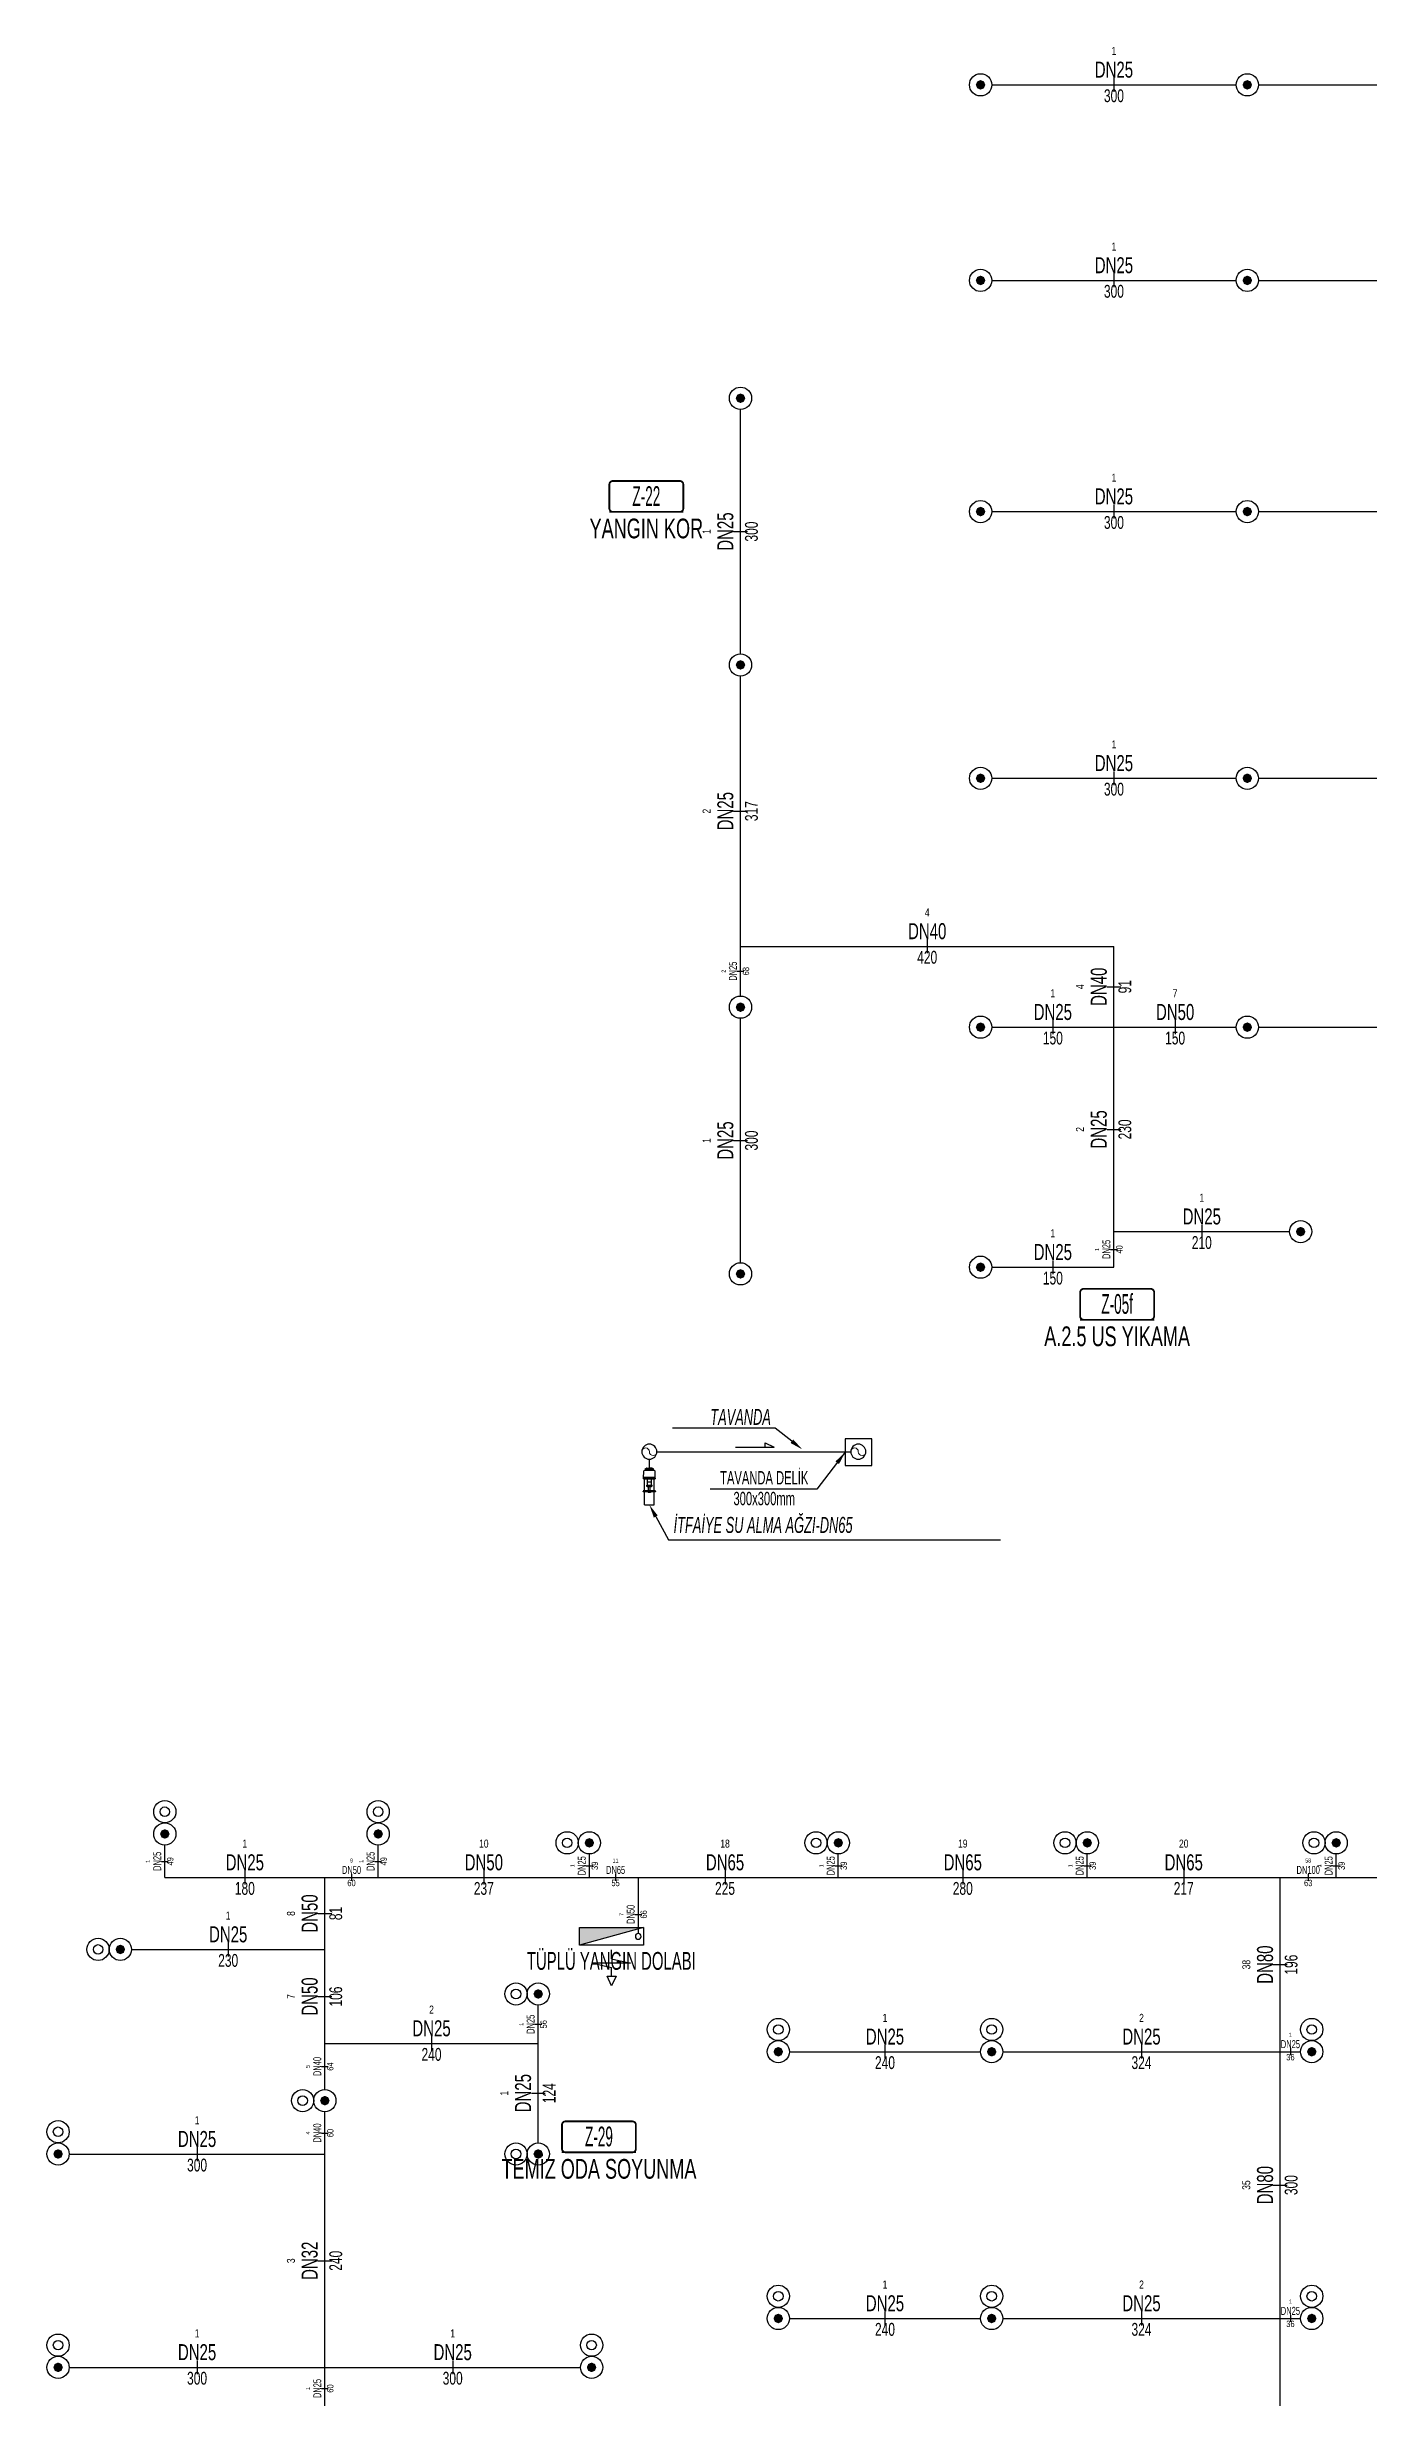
# Model space of a CAD drawing. Header units: centimetres. Extents: x 394264 to 551709, y 50011 to 59011.
# Drawn here: x 483137 to 484624, y 54333 to 56978 of the extents above; entities that cross this region are included whole.
import ezdxf
from ezdxf import colors
from ezdxf.entities.mleader import LeaderData, LeaderLine
from ezdxf.enums import TextEntityAlignment as Align
from ezdxf.math import Vec2, Vec3

# ---------------------------------------------------------------- set-up
doc = ezdxf.new("R2010")
doc.units = ezdxf.units.CM
doc.layers.get('0').update_dxf_attribs({"lineweight": 9})
for name, color, linetype, lineweight in [('-M-FIRE REZERVASYON', 2, 'Continuous', 30), ('-M-FIRE RISER', 7, 'Continuous', 30), ('-M-FIRE VALVE', 7, 'Continuous', 30), ('-M-YNGN-ZON4', 3, 'SP', 30), ('-M-YNGN-ZON7', 60, 'SP', 30), ('0-MEK-YNG-YAZI', 71, 'Continuous', 35)]:
    doc.layers.add(name, color=color, linetype=linetype, lineweight=lineweight)
for name, color, linetype in [('-M-MAHAL-DEBILER', 7, 'Continuous'), ('-M-MAHAL-ETIKET-NOT', 7, 'Continuous'), ('-M-MAHAL-ETIKET-NOTM', 7, 'Continuous'), ('-M-MAHAL-ETK-', 7, 'Continuous'), ('-M-MAHAL-HAVA-DEGISIM', 7, 'Continuous'), ('-M-MAHAL-NO', 7, 'Continuous'), ('-M-MAHAL-NOM', 7, 'Continuous'), ('-M-YNGN-BORUID', 7, 'Continuous'), ('-M-YNGN-BORUUZUN', 7, 'Continuous'), ('-M-YNGN-BORUYUK', 7, 'Continuous'), ('-M-YNGN-FHC', 1, 'Continuous'), ('-M-YNGN-SPR-YUK', 7, 'Continuous'), ('-M-YNGN-ZON4-CAP-', 7, 'Continuous'), ('-M-YNGN-ZON4-SPR-', 7, 'Continuous')]:
    doc.layers.add(name, color=color, linetype=linetype)
doc.layers.add('-M-YNGN-SPR-CAPCIZGI', color=188, linetype='Continuous', plot=False)
doc.styles.add('-M-ISSO-TEXT-TTF', font='ARIALN.TTF')
doc.styles.add('-M-MHLETK-NOT', font='romans.shx', dxfattribs={"width": 0.7})
doc.styles.add('-M-MHLETK-TEXT', font='ARIALN.TTF', dxfattribs={"width": 0.7})
doc.styles.add('CIZGI', font='tahoma.ttf', dxfattribs={"width": 0.8, "oblique": 20})
doc.styles.add('GMD_', font='ARIALNI.TTF', dxfattribs={"height": 18})
doc.styles.add('HCAD', font='HCAD.SHX', dxfattribs={"width": 0.8, "height": 0.2})
doc.styles.add('PIPESIZE', font='hcad.shx', dxfattribs={"width": 0.8})
doc.styles.add('SPR-NOT', font='romans.shx')
doc.styles.get("Standard").update_dxf_attribs({"font": 'arial.ttf'})
doc.styles.add('YAZI', font='arial.ttf', dxfattribs={"width": 0.6, "height": 40})
doc.linetypes.add('SP', pattern='A,2,-0.1,["SP",CIZGI,S=0.14,R=0.2,X=0,Y=-0.07],-0.255', length=2.355)
doc.dimstyles.get("Standard").update_dxf_attribs({"dimtxt": 0.18, "dimasz": 0.18, "dimexe": 0.18, "dimexo": 0.0625, "dimgap": 0.09, "dimtad": 0, "dimtih": 1, "dimtoh": 1, "dimdec": 4, "dimzin": 0, "dimdsep": 46, "dimtxsty": 'Standard', "dimcen": 0.09, "dimadec": 0, "dimazin": 0, "dimtfac": 1, "dimtdec": 4, "dimtofl": 0, "dimtmove": 0, "dimatfit": 3, "dimfxl": 1, "dimtolj": 1, "dimtzin": 0, "dimarcsym": 0})

# ---------------------------------------------------------------- blocks, each defined once
blk = doc.blocks.new('M-MHLETK-YNG')
at = {"layer": '-M-MAHAL-ETIKET-NOTM', "color": 3, "style": '-M-ISSO-TEXT-TTF', "width": 0.8, "flags": 8}
blk.add_attdef('MAH-ADI2', text='', height=1.11, dxfattribs=at).set_placement((0, -2.55), align=Align.MIDDLE_CENTER)
at = {"layer": '-M-MAHAL-HAVA-DEGISIM', "style": '-M-MHLETK-NOT', "width": 0.5, "flags": 8}
blk.add_attdef('HAVADEG', text='', height=0.6, dxfattribs=at).set_placement((0, 3.61), align=Align.MIDDLE_CENTER)
blk.add_wipeout([(-2.08, 1.74), (2.08, 1.74), (2.08, 0), (-2.08, 0)]).dxf.layer = '-M-MAHAL-ETK-'
at = {"layer": '-M-MAHAL-ETK-', "color": 0}
for p, q in [((-2.08, 0), (2.08, 0)), ((-1.16, 0), (-1.16, 0))]:
    blk.add_line(p, q, dxfattribs=at)
blk.add_lwpolyline([(-1.88, 1.74, 0.1, 0.1, 0), (1.88, 1.74, 0.1, 0.1, -0.414214), (2.08, 1.54, 0.1, 0.1, 0), (2.08, 0.2, 0.1, 0.1, -0.414214), (1.88, 0, 0.1, 0.1, 0), (-1.88, 0, 0.1, 0.1, -0.414214), (-2.08, 0.2, 0.1, 0.1, 0), (-2.08, 1.54, 0.1, 0.1, -0.414214)], format="xyseb", close=True, dxfattribs=at)
at = {"layer": '-M-MAHAL-DEBILER', "color": 4, "style": '-M-MHLETK-NOT', "width": 0.5, "flags": 8}
blk.add_attdef('DEBIS', text='', height=0.4, dxfattribs=at).set_placement((-2.17, 2.15), align=Align.MIDDLE_CENTER)
at = {"layer": '-M-MAHAL-DEBILER', "color": 191, "style": '-M-MHLETK-NOT', "width": 0.5, "flags": 8}
blk.add_attdef('DEBIR', text='', height=0.4, dxfattribs=at).set_placement((-1.61, 2.15), align=Align.MIDDLE_CENTER)
at = {"layer": '-M-MAHAL-DEBILER', "color": 31, "style": '-M-MHLETK-NOT', "width": 0.5, "flags": 8}
blk.add_attdef('DEBIF', text='', height=0.4, dxfattribs=at).set_placement((1.59, 2.15), align=Align.MIDDLE_CENTER)
at = {"layer": '-M-MAHAL-DEBILER', "color": 1, "style": '-M-MHLETK-NOT', "width": 0.5, "flags": 8}
blk.add_attdef('DEBIE', text='', height=0.4, dxfattribs=at).set_placement((2.32, 2.15), align=Align.MIDDLE_CENTER)
at = {"layer": '-M-MAHAL-ETIKET-NOT', "color": 3}
for tag, height, style, width, flags, p in [('KIS', 0.04, '-M-MHLETK-NOT', 0.5, 9, (-2.59, 1.62)), ('ALAN', 0.04, '-M-MHLETK-NOT', 0.5, 9, (-2.58, 1.56)), ('RH', 0.04, '-M-MHLETK-NOT', 0.5, 9, (-2.39, 1.62)), ('YUKSEKLIK', 0.04, '-M-MHLETK-NOT', 0.5, 9, (-2.32, 1.56)), ('YAZ', 0.04, '-M-MHLETK-NOT', 0.5, 9, (-2.18, 1.62)), ('MAH-ADI', 1.11, '-M-ISSO-TEXT-TTF', 0.8, 8, (0, -0.93))]:
    blk.add_attdef(tag, text='', height=height, dxfattribs=dict(at, style=style, width=width, flags=flags)).set_placement(p, align=Align.MIDDLE_CENTER)
at = {"layer": '-M-MAHAL-ETIKET-NOT', "color": 3, "style": '-M-MHLETK-NOT', "width": 0.5, "flags": 9}
for tag, p, height in [('HL', (-2.62, 1.49), 0.0286), ('KLKTR', (-2.62, 1.42), 0.04), ('RDY-BOY1', (-2.61, 1.37), 0.0286), ('RDY-BOY2', (-2.61, 1.32), 0.0286), ('HLA', (-2.52, 1.49), 0.0286), ('RDY-TIP1', (-2.5, 1.37), 0.0286), ('RDY-TIP2', (-2.5, 1.32), 0.0286), ('RDY-ADET1', (-2.39, 1.37), 0.0286), ('RDY-ADET2', (-2.39, 1.32), 0.0286), ('RDY-ISI1', (-2.27, 1.37), 0.0286), ('RDY-ISI2', (-2.27, 1.32), 0.0286), ('SHG', (-2.23, 1.49), 0.0286), ('AHU', (-2.23, 1.44), 0.0286), ('LHG', (-2.13, 1.49), 0.0286), ('RDY-BNP1', (-2.1, 1.37), 0.0286), ('RDY-BNP2', (-2.1, 1.32), 0.0286), ('HG', (-2.04, 1.49), 0.0286), ('HGA', (-1.96, 1.49), 0.0286), ('EF', (-1.96, 1.44), 0.0286), ('RDY-BNK1', (-1.96, 1.37), 0.0286), ('RDY-BNK2', (-1.96, 1.32), 0.0286), ('RDY-BOY3', (-2.61, 1.27), 0.0286), ('RDY-BOY4', (-2.61, 1.22), 0.0286), ('KON-BOY1', (-2.61, 1.14), 0.0286), ('KON-BOY2', (-2.61, 1.09), 0.0286), ('KON-BOY3', (-2.61, 1.04), 0.0286), ('FCU-TIP1', (-2.61, 0.96), 0.0286), ('FCU-TIP2', (-2.61, 0.91), 0.0286), ('FCU-TIP3', (-2.61, 0.86), 0.0286), ('VRV-TIP1', (-2.61, 0.76), 0.0286), ('VRV-TIP2', (-2.61, 0.71), 0.0286), ('FCU-ADET1', (-2.52, 0.96), 0.0286), ('FCU-ADET2', (-2.52, 0.91), 0.0286), ('FCU-ADET3', (-2.52, 0.86), 0.0286), ('VRV-ADET1', (-2.52, 0.76), 0.0286), ('VRV-ADET2', (-2.52, 0.71), 0.0286), ('RDY-TIP3', (-2.5, 1.27), 0.0286), ('RDY-TIP4', (-2.5, 1.22), 0.0286), ('KON-TIP1', (-2.5, 1.14), 0.0286), ('KON-TIP2', (-2.5, 1.09), 0.0286), ('KON-TIP3', (-2.5, 1.04), 0.0286), ('FCU-KAP1', (-2.4, 0.96), 0.0286), ('FCU-KAP2', (-2.4, 0.91), 0.0286), ('FCU-KAP3', (-2.4, 0.86), 0.0286), ('VRV-KAP1', (-2.4, 0.76), 0.0286), ('VRV-KAP2', (-2.4, 0.71), 0.0286), ('RDY-ADET3', (-2.39, 1.27), 0.0286), ('RDY-ADET4', (-2.39, 1.22), 0.0286), ('KON-ADET1', (-2.39, 1.14), 0.0286), ('KON-ADET2', (-2.39, 1.09), 0.0286), ('KON-ADET3', (-2.39, 1.04), 0.0286), ('FCU-DUY1', (-2.27, 0.96), 0.0286), ('FCU-DUY2', (-2.27, 0.91), 0.0286), ('FCU-DUY3', (-2.27, 0.86), 0.0286), ('VRV-DUY1', (-2.27, 0.76), 0.0286), ('VRV-DUY2', (-2.27, 0.71), 0.0286), ('RDY-ISI3', (-2.27, 1.27), 0.0286), ('RDY-ISI4', (-2.27, 1.22), 0.0286), ('KON-ISI1', (-2.27, 1.14), 0.0286), ('KON-ISI2', (-2.27, 1.09), 0.0286), ('KON-ISI3', (-2.27, 1.04), 0.0286), ('FCU-SOG1', (-2.15, 0.96), 0.0286), ('FCU-SOG2', (-2.15, 0.91), 0.0286), ('FCU-SOG3', (-2.15, 0.86), 0.0286), ('VRV-SOG1', (-2.15, 0.76), 0.0286), ('VRV-SOG2', (-2.15, 0.71), 0.0286), ('RDY-BNP3', (-2.1, 1.27), 0.0286), ('RDY-BNP4', (-2.1, 1.22), 0.0286), ('KON-BNP1', (-2.1, 1.14), 0.0286), ('KON-BNP2', (-2.1, 1.09), 0.0286), ('KON-BNP3', (-2.1, 1.04), 0.0286), ('FCU-ISI1', (-2.04, 0.96), 0.0286), ('FCU-ISI2', (-2.04, 0.91), 0.0286), ('FCU-ISI3', (-2.04, 0.86), 0.0286), ('VRV-ISI1', (-2.04, 0.76), 0.0286), ('VRV-ISI2', (-2.04, 0.71), 0.0286), ('RDY-BNK3', (-1.96, 1.27), 0.0286), ('RDY-BNK4', (-1.96, 1.22), 0.0286), ('KON-BNK1', (-1.96, 1.14), 0.0286), ('KON-BNK2', (-1.96, 1.09), 0.0286), ('KON-BNK3', (-1.96, 1.04), 0.0286), ('FCU-DEBI1', (-1.95, 0.96), 0.0286), ('FCU-DEBI2', (-1.95, 0.91), 0.0286), ('FCU-DEBI3', (-1.95, 0.86), 0.0286), ('VRV-DEBI1', (-1.95, 0.76), 0.0286), ('VRV-DEBI2', (-1.95, 0.71), 0.0286), ('FCU-BNP1', (-1.83, 0.96), 0.0286), ('FCU-BNP2', (-1.83, 0.91), 0.0286), ('FCU-BNP3', (-1.83, 0.86), 0.0286), ('VRV-BNP1', (-1.83, 0.76), 0.0286), ('VRV-BNP2', (-1.83, 0.71), 0.0286), ('FCU-BNK1', (-1.61, 0.96), 0.0286), ('FCU-BNK2', (-1.61, 0.91), 0.0286), ('FCU-BNK3', (-1.61, 0.86), 0.0286), ('VRV-BNK1', (-1.61, 0.76), 0.0286), ('VRV-BNK2', (-1.61, 0.71), 0.0286)]:
    blk.add_attdef(tag, p, '', height=height, dxfattribs=at)
at = {"layer": '-M-MAHAL-HAVA-DEGISIM', "style": '-M-MHLETK-NOT', "width": 0.5, "flags": 8}
blk.add_attdef('HAVA', text='', height=0.6, dxfattribs=at).set_placement((0, 2.4), align=Align.MIDDLE_CENTER)
at = {"layer": '-M-MAHAL-NO', "color": 7, "style": '-M-MHLETK-TEXT', "width": 0.6, "flags": 8}
blk.add_attdef('MAH-NO', text='', height=1.11, dxfattribs=at).set_placement((0, 0.89), align=Align.MIDDLE_CENTER)
at = {"layer": '-M-MAHAL-NOM', "color": 7, "style": '-M-MHLETK-TEXT', "width": 0.6, "flags": 8}
blk.add_attdef('MAH-NOM', text='', height=1.11, dxfattribs=at).set_placement((0, 0.89), align=Align.MIDDLE_CENTER)
blk = doc.blocks.new('*U45')
at = {"color": 0, "linetype": 'Continuous', "lineweight": 30}
blk.add_circle((0, 0), 8.5, dxfattribs=at)
at = {"color": 8, "linetype": 'Continuous', "lineweight": 9}
for centre, start, end in [((0, 4.25), 90, 270), ((0, -4.25), 270, 90)]:
    blk.add_arc(centre, 4.25, start, end, dxfattribs=at)
blk = doc.blocks.new('*U139')
at = {"color": 0, "linetype": 'ByBlock'}
for p, q in [((14.4, 0), (0, 0)), ((14.4, 4.8), (14.4, -4.8)), ((14.6, 3.9), (14.4, 4.8)), ((14.9, 4.7), (14.6, 3.9)), ((15.5, -3.9), (14.6, 3.9)), ((14.6, -3.9), (14.6, 0.2)), ((14.7, -5.4), (14.7, 5.4)), ((15.5, 3.9), (15.3, 4.7)), ((15.8, 4.7), (15.5, 3.9)), ((16.4, -3.9), (15.5, 3.9)), ((15.6, 6.3), (17.6, 6.3)), ((17.6, 2.7), (15.6, 2.7)), ((16.4, 3.9), (16.2, 4.7)), ((16.7, 4.7), (16.4, 3.9)), ((17.3, -3.9), (16.4, 3.9)), ((17.3, 3.9), (17.1, 4.7)), ((17.3, 3.9), (17.5, 4.8)), ((17.3, 3.9), (17.3, 0.2)), ((17.5, 4.8), (17.5, -4.8)), ((17.6, -7.1), (17.6, 7.1)), ((18.1, -8.1), (18.1, 8.1)), ((30.3, 9.3), (19, 9.1)), ((28.8, 9.3), (28.8, -9.3)), ((30.5, 9.1), (30.5, -9.1)), ((31.2, 9.3), (30.7, 9.3)), ((31.4, 9.2), (31.4, -9.2)), ((31.9, 3.5), (31.4, 9.2)), ((51, 7.6), (31.5, 7.6)), ((32.1, -3.2), (32.1, 3.2)), ((41.5, 3.2), (32.3, 3.2)), ((36.2, 2.7), (36.2, -2.7)), ((41.5, 4.3), (41.5, -4.3)), ((42.8, 4.3), (41.5, 4.3)), ((43.7, 3.5), (43.7, -3.5)), ((51, 1.2), (43.7, 1.2)), ((51, -10), (51, 10)), ((52.3, -9.4), (52.3, 9.4)), ((73.2, 7.6), (52.3, 7.6)), ((52.5, 2.2), (52.3, 2.2)), ((52.6, -2.1), (52.6, 2.1)), ((53.4, 0.9), (52.6, 0.9)), ((52.7, 1.8), (53.2, 1.8)), ((53.4, -1.6), (53.4, 1.6)), ((73.2, 7.6), (73.2, -7.6)), ((14.6, -3.9), (14.4, -4.8)), ((14.9, -4.7), (14.6, -3.9)), ((15.5, -3.9), (15.3, -4.7)), ((15.8, -4.7), (15.5, -3.9)), ((17.6, -2.7), (15.6, -2.7)), ((15.6, -6.3), (17.6, -6.3)), ((16.4, -3.9), (16.2, -4.7)), ((16.7, -4.7), (16.4, -3.9)), ((17.3, -3.9), (17.1, -4.7)), ((17.3, -3.9), (17.5, -4.8)), ((30.3, -9.3), (19, -9.1)), ((30.3, -9.3), (28.6, -9.3)), ((31.2, -9.3), (30.7, -9.3)), ((31.9, -3.5), (31.4, -9.2)), ((51, -7.6), (31.5, -7.6)), ((41.5, -3.2), (32.3, -3.2)), ((42.8, -4.3), (41.5, -4.3)), ((51, -1.2), (43.7, -1.2)), ((52.5, -2.2), (52.3, -2.2)), ((73.2, -7.6), (52.3, -7.6)), ((53.4, -0.9), (52.6, -0.9)), ((52.7, -1.8), (53.2, -1.8))]:
    blk.add_line(p, q, dxfattribs=at)
for centre, major_axis, start_param, end_param in [((15.6, 5.4), (-0.594, -0.594), 3.926991, 5.497787), ((15.6, 3.5), (0.594, -0.594), 3.926991, 5.497787), ((15.6, 1.8), (0.594, -0.594), 2.356194, 3.926991), ((15.1, 4.6), (-0.148, -0.148), 2.68794, 5.240734), ((16, 4.6), (-0.148, -0.148), 2.68794, 5.240734), ((16.9, 4.6), (0.148, -0.148), 1.117144, 3.669937), ((21.8, 5.6), (-3.2, -3.2), 4.597952, 5.148059), ((30.3, 9.1), (-0.148, -0.148), 2.356194, 3.926991), ((30.7, 9.1), (-0.148, -0.148), 3.926991, 5.497787), ((31.2, 9.1), (0.148, -0.148), 0.89175, 2.356194), ((32.3, 3.6), (-0.297, -0.297), 5.604139, 7.068583), ((35.8, 2.7), (-0.297, -0.297), 2.356194, 3.926991), ((42.8, 3.5), (-0.594, -0.594), 2.356194, 3.926991), ((42.8, 2.9), (-0.594, -0.594), 0.785398, 2.356194), ((42.8, 1.2), (0.594, -0.594), 0.785398, 2.356194), ((50.4, 6.9), (2.22, -2.22), 1.710342, 2.151456), ((52.5, 2.1), (0.0742, -0.0742), 0.785398, 2.356194), ((52.7, 2), (-0.0742, -0.0742), 5.497787, 7.068583), ((53.2, 1.6), (-0.148, -0.148), 2.356194, 3.926991), ((15.6, -1.8), (-0.594, -0.594), 5.497787, 7.068583), ((15.6, -3.5), (0.594, -0.594), 2.356194, 3.926991), ((15.6, -5.4), (0.594, -0.594), 3.926991, 5.497787), ((15.1, -4.6), (-0.148, -0.148), 5.754841, 8.307634), ((16, -4.6), (-0.148, -0.148), 5.754841, 8.307634), ((16.9, -4.6), (-0.148, -0.148), 5.754841, 8.307634), ((21.8, -5.6), (-3.2, -3.2), 5.847515, 6.397622), ((30.3, -9.1), (-0.148, -0.148), 0.785398, 2.356194), ((30.7, -9.1), (0.148, -0.148), 3.926991, 5.497787), ((31.2, -9.1), (-0.148, -0.148), 0.785398, 2.249843), ((32.3, -3.6), (-0.297, -0.297), 3.926991, 5.391435), ((35.8, -2.7), (-0.297, -0.297), 0.785398, 2.356194), ((42.8, -1.2), (-0.594, -0.594), 0.785398, 2.356194), ((42.8, -2.9), (0.594, -0.594), 0.785398, 2.356194), ((42.8, -3.5), (0.594, -0.594), -0.785398, 0.785398), ((50.4, -6.9), (2.22, -2.22), -0.58066, -0.139545), ((52.5, -2.1), (-0.0742, -0.0742), 0.785398, 2.356194), ((52.7, -2), (0.0742, -0.0742), 2.356194, 3.926991), ((53.2, -1.6), (-0.148, -0.148), 0.785398, 2.356194)]:
    blk.add_ellipse(centre, major_axis=major_axis, ratio=1, start_param=start_param, end_param=end_param, dxfattribs=at)
blk = doc.blocks.new('SPRYD01')
at = {"layer": '-M-YNGN-FHC', "linetype": 'Continuous'}
blk.add_line((0, 0), (0, 0), dxfattribs=at)
at = {"color": 0, "linetype": 'ByBlock'}
for p, q in [((10, 6), (-10, -66)), ((-44.8, -25), (-55.5, -30)), ((-44.8, -35), (-44.8, -25)), ((-30.1, -8.8), (-30.1, -51.2)), ((-25.1, -30), (-30.1, -8.8)), ((-55.5, -30), (-44.8, -35)), ((-44.8, -30), (-35.1, -30)), ((-30.1, -51.2), (-35.1, -30)), ((-25.1, -30), (-15, -30))]:
    blk.add_line(p, q, dxfattribs=at)
blk.add_lwpolyline([(-10, -66), (10, -66), (10, 6), (-10, 6)], close=True, dxfattribs=at)
at = {"color": 1, "linetype": 'ByBlock'}
blk.add_lwpolyline([(10, 6), (-10, -66), (10, -66)], close=True, dxfattribs=at)
at = {"color": 0, "linetype": 'ByBlock'}
blk.add_circle((0, 0), 3.25, dxfattribs=at)
at = {"color": 1, "linetype": 'ByBlock'}
blk.add_solid([(10, 6), (-10, -66), (10, -66)], dxfattribs=at)
at = {"layer": '-M-YNGN-SPR-YUK', "style": 'SPR-NOT', "width": 0.5, "flags": 9}
for tag, p in [('YUK', (0, 17.8)), ('CAP', (0, 14.4)), ('TIP', (0.2, 10.8))]:
    blk.add_attdef(tag, text='', height=2.5, dxfattribs=at).set_placement(p, align=Align.MIDDLE_CENTER)
blk = doc.blocks.new('SP-C-PU-12')
at = {"ltscale": 10}
blk.add_line((0, 0), (0, 0), dxfattribs=at)
at = {"color": 1, "linetype": 'Continuous'}
for centre in [(0, 0), (25, 0)]:
    blk.add_circle(centre, 12.5, dxfattribs=at)
at = {"ltscale": 10}
blk.add_circle((25, 0), 5.37, dxfattribs=at)
for points in [[(-5.4, 0), (-3.8, 3.8), (-3.8, -3.8), (0, 5.4)], [(-3.8, -3.8), (0, 5.4), (0, -5.4), (3.8, 3.8)], [(0, -5.4), (3.8, 3.8), (3.8, -3.8), (5.4, 0)]]:
    blk.add_solid(points, dxfattribs=at)
at = {"layer": '-M-YNGN-SPR-YUK', "style": 'SPR-NOT', "width": 0.5, "flags": 9}
for tag, p in [('YUK', (0, 17.8)), ('CAP', (0, 14.4)), ('TIP', (0.2, 10.8))]:
    blk.add_attdef(tag, text='', height=2.5, dxfattribs=at).set_placement(p, align=Align.MIDDLE_CENTER)
blk = doc.blocks.new('SP-C-UP-12')
at = {"ltscale": 10}
blk.add_line((0, 0), (0, 0), dxfattribs=at)
at = {"color": 1, "linetype": 'Continuous'}
blk.add_circle((0, 0), 12.5, dxfattribs=at)
at = {"ltscale": 10}
for points in [[(-5.4, 0), (-3.8, 3.8), (-3.8, -3.8), (0, 5.4)], [(-3.8, -3.8), (0, 5.4), (0, -5.4), (3.8, 3.8)], [(0, -5.4), (3.8, 3.8), (3.8, -3.8), (5.4, 0)]]:
    blk.add_solid(points, dxfattribs=at)
at = {"layer": '-M-YNGN-SPR-YUK', "style": 'SPR-NOT', "width": 0.5, "flags": 9}
for tag, p in [('YUK', (0, 17.8)), ('CAP', (0, 14.4)), ('TIP', (0.2, 10.8))]:
    blk.add_attdef(tag, text='', height=2.5, dxfattribs=at).set_placement(p, align=Align.MIDDLE_CENTER)
blk = doc.blocks.new('SPRKL100')
at = {"layer": '-M-YNGN-SPR-CAPCIZGI'}
blk.add_line((0, 0.43), (0, -0.43), dxfattribs=at)
at = {"layer": '-M-YNGN-BORUID', "color": 0, "style": 'HCAD', "width": 0.8, "flags": 1}
blk.add_attdef('DIC', text='', height=0.4, dxfattribs=at).set_placement((0, -1.69), align=Align.CENTER)
at = {"layer": '-M-YNGN-BORUUZUN', "color": 0, "style": 'HCAD', "width": 0.7}
blk.add_attdef('BOY', text='', height=0.8, dxfattribs=at).set_placement((0, -1.08), align=Align.CENTER)
at = {"layer": '-M-YNGN-BORUYUK', "color": 6, "style": 'PIPESIZE', "width": 0.8}
blk.add_attdef('YUK', text='', height=0.5, dxfattribs=at).set_placement((0, 1.87), align=Align.CENTER)
at = {"color": 0, "style": 'PIPESIZE', "width": 0.7}
blk.add_attdef('CAP', text='', height=1, dxfattribs=at).set_placement((0, 0.45), align=Align.CENTER)
blk = doc.blocks.new('A$C69E72E55')
at = {"layer": '-M-YNGN-ZON4', "ltscale": 50}
for p, q in [((484199.7, 56935.1), (484474.7, 56935.1)), ((484499.7, 56935.1), (484837.2, 56935.1)), ((484199.7, 56715.1), (484474.7, 56715.1)), ((484499.7, 56715.1), (484837.2, 56715.1)), ((483917.2, 56295.1), (483917.2, 56570.1)), ((484199.7, 56455.1), (484474.7, 56455.1)), ((484499.7, 56455.1), (484837.2, 56455.1)), ((483917.2, 55966), (483917.2, 56270.1)), ((484199.7, 56155.1), (484474.7, 56155.1)), ((484499.7, 56155.1), (484837.2, 56155.1)), ((483917.2, 55966), (484337.2, 55966)), ((483917.2, 55910.1), (483917.2, 55966)), ((484337.2, 55875.1), (484337.2, 55966)), ((483917.2, 55610.1), (483917.2, 55885.1)), ((484199.7, 55875.1), (484337.2, 55875.1)), ((484337.2, 55875.1), (484474.7, 55875.1)), ((484337.2, 55645.1), (484337.2, 55875.1)), ((484499.7, 55875.1), (484837.2, 55875.1)), ((484337.2, 55645.1), (484534.7, 55645.1)), ((484337.2, 55605.1), (484337.2, 55645.1)), ((484199.7, 55605.1), (484337.2, 55605.1)), ((483269.7, 54918.6), (483269.7, 54955.1)), ((483509.7, 54918.6), (483509.7, 54955.1)), ((483747.2, 54918.6), (483747.2, 54945.1)), ((484027.2, 54918.6), (484027.2, 54945.1)), ((484307.2, 54918.6), (484307.2, 54945.1)), ((484587.2, 54918.6), (484587.2, 54945.1)), ((483269.7, 54918.6), (483449.7, 54918.6)), ((483449.7, 54837.6), (483449.7, 54918.6)), ((483449.7, 54918.6), (483509.7, 54918.6)), ((483509.7, 54918.6), (483747.2, 54918.6)), ((483747.2, 54918.6), (483802.2, 54918.6)), ((483802.2, 54918.6), (483802.2, 54855.7)), ((483802.2, 54918.6), (484027.2, 54918.6)), ((484027.2, 54918.6), (484307.2, 54918.6)), ((484307.2, 54918.6), (484524.2, 54918.6)), ((484524.2, 54722.6), (484524.2, 54918.6)), ((484524.2, 54918.6), (484587.2, 54918.6)), ((484587.2, 54918.6), (484824.7, 54918.6)), ((483232.2, 54837.6), (483449.7, 54837.6)), ((483449.7, 54731.9), (483449.7, 54837.6)), ((483689.7, 54731.9), (483689.7, 54775.1)), ((483449.7, 54680.1), (483449.7, 54731.9)), ((483449.7, 54731.9), (483689.7, 54731.9)), ((483689.7, 54620.1), (483689.7, 54731.9)), ((483972.2, 54722.6), (484187.2, 54722.6)), ((484212.2, 54722.6), (484524.2, 54722.6)), ((484524.2, 54422.6), (484524.2, 54722.6)), ((484524.2, 54722.6), (484547.2, 54722.6)), ((483449.7, 54607.4), (483449.7, 54655.1)), ((483162.2, 54607.4), (483449.7, 54607.4)), ((483449.7, 54367.6), (483449.7, 54607.4)), ((483972.2, 54422.6), (484187.2, 54422.6)), ((484212.2, 54422.6), (484524.2, 54422.6)), ((484524.2, 54155.1), (484524.2, 54422.6)), ((484524.2, 54422.6), (484547.2, 54422.6)), ((483162.2, 54367.6), (483449.7, 54367.6)), ((483449.7, 54320.1), (483449.7, 54367.6)), ((483449.7, 54367.6), (483737.2, 54367.6))]:
    blk.add_line(p, q, dxfattribs=at)
at = {"layer": '-M-YNGN-ZON4-CAP-'}
for p, xscale, yscale, zscale, values in [((484337.2, 56935.1), 18, 18, 18, {'YUK': '1', 'CAP': 'DN25', 'BOY': '300'}), ((484337.2, 56715.1), 18, 18, 18, {'YUK': '1', 'CAP': 'DN25', 'BOY': '300'}), ((484337.2, 56455.1), 18, 18, 18, {'YUK': '1', 'CAP': 'DN25', 'BOY': '300'}), ((484337.2, 56155.1), 18, 18, 18, {'YUK': '1', 'CAP': 'DN25', 'BOY': '300'}), ((484127.2, 55966), 18, 18, 18, {'YUK': '4', 'CAP': 'DN40', 'BOY': '420'}), ((484268.5, 55875.1), 18, 18, 18, {'YUK': '1', 'CAP': 'DN25', 'BOY': '150'}), ((484406, 55875.1), 18, 18, 18, {'YUK': '7', 'CAP': 'DN50', 'BOY': '150'}), ((484436, 55645.1), 18, 18, 18, {'YUK': '1', 'CAP': 'DN25', 'BOY': '210'}), ((484268.5, 55605.1), 18, 18, 18, {'YUK': '1', 'CAP': 'DN25', 'BOY': '150'}), ((483359.7, 54918.6), 18, 18, 18, {'YUK': '1', 'CAP': 'DN25', 'BOY': '180'}), ((483628.5, 54918.6), 18, 18, 18, {'YUK': '10', 'CAP': 'DN50', 'BOY': '237'}), ((483899.8, 54918.6), 18, 18, 18, {'YUK': '18', 'CAP': 'DN65', 'BOY': '225'}), ((484167.2, 54918.6), 18, 18, 18, {'YUK': '19', 'CAP': 'DN65', 'BOY': '280'}), ((484415.7, 54918.6), 18, 18, 18, {'YUK': '20', 'CAP': 'DN65', 'BOY': '217'}), ((483479.7, 54918.6), 9, 9, 9, {'YUK': '9', 'CAP': 'DN50', 'BOY': '60'}), ((483776.7, 54918.6), 9, 9, 9, {'YUK': '11', 'CAP': 'DN65', 'BOY': '55'}), ((484555.7, 54918.6), 9, 9, 9, {'YUK': '58', 'CAP': 'DN100', 'BOY': '63'}), ((483341, 54837.6), 18, 18, 18, {'YUK': '1', 'CAP': 'DN25', 'BOY': '230'}), ((483569.7, 54731.9), 18, 18, 18, {'YUK': '2', 'CAP': 'DN25', 'BOY': '240'}), ((484079.7, 54722.6), 18, 18, 18, {'YUK': '1', 'CAP': 'DN25', 'BOY': '240'}), ((484368.2, 54722.6), 18, 18, 18, {'YUK': '2', 'CAP': 'DN25', 'BOY': '324'}), ((484535.7, 54722.6), 9, 9, 9, {'YUK': '1', 'CAP': 'DN25', 'BOY': '36'}), ((483306, 54607.4), 18, 18, 18, {'YUK': '1', 'CAP': 'DN25', 'BOY': '300'}), ((484079.7, 54422.6), 18, 18, 18, {'YUK': '1', 'CAP': 'DN25', 'BOY': '240'}), ((484368.2, 54422.6), 18, 18, 18, {'YUK': '2', 'CAP': 'DN25', 'BOY': '324'}), ((484535.7, 54422.6), 9, 9, 9, {'YUK': '1', 'CAP': 'DN25', 'BOY': '36'}), ((483306, 54367.6), 18, 18, 18, {'YUK': '1', 'CAP': 'DN25', 'BOY': '300'}), ((483593.5, 54367.6), 18, 18, 18, {'YUK': '1', 'CAP': 'DN25', 'BOY': '300'})]:
    blk.add_blockref('SPRKL100', p, dxfattribs=dict(at, xscale=xscale, yscale=yscale, zscale=zscale)).add_auto_attribs(values)
for p, xscale, yscale, zscale, rotation, values in [((483917.2, 56432.6), 18, 18, 18, 90, {'YUK': '1', 'CAP': 'DN25', 'BOY': '300'}), ((483917.2, 56118.1), 18, 18, 18, 90, {'YUK': '2', 'CAP': 'DN25', 'BOY': '317'}), ((483917.2, 55938.1), 9, 9, 9, 90, {'YUK': '2', 'CAP': 'DN25', 'BOY': '68'}), ((484337.2, 55920.6), 18, 18, 18, 90, {'YUK': '4', 'CAP': 'DN40', 'BOY': '91'}), ((484337.2, 55760.1), 18, 18, 18, 90, {'YUK': '2', 'CAP': 'DN25', 'BOY': '230'}), ((483917.2, 55747.6), 18, 18, 18, 90, {'YUK': '1', 'CAP': 'DN25', 'BOY': '300'}), ((484337.2, 55625.1), 9, 9, 9, 90, {'YUK': '1', 'CAP': 'DN25', 'BOY': '40'}), ((483269.7, 54936.8), 9, 9, 9, 90, {'YUK': '1', 'CAP': 'DN25', 'BOY': '49'}), ((483509.7, 54936.8), 9, 9, 9, 90, {'YUK': '1', 'CAP': 'DN25', 'BOY': '49'}), ((483747.2, 54931.8), 9, 9, 9, 90, {'YUK': '1', 'CAP': 'DN25', 'BOY': '39'}), ((484027.2, 54931.8), 9, 9, 9, 90, {'YUK': '1', 'CAP': 'DN25', 'BOY': '39'}), ((484307.2, 54931.8), 9, 9, 9, 90, {'YUK': '1', 'CAP': 'DN25', 'BOY': '39'}), ((484587.2, 54931.8), 9, 9, 9, 90, {'YUK': '1', 'CAP': 'DN25', 'BOY': '39'}), ((483449.7, 54878.1), 18, 18, 18, 90, {'YUK': '8', 'CAP': 'DN50', 'BOY': '81'}), ((483802.2, 54877.1), 9, 9, 9, 90.0000013723834, {'YUK': '7', 'CAP': 'DN50', 'BOY': '66'}), ((484524.2, 54820.6), 18, 18, 18, 90, {'YUK': '38', 'CAP': 'DN80', 'BOY': '196'}), ((483449.7, 54784.7), 18, 18, 18, 90, {'YUK': '7', 'CAP': 'DN50', 'BOY': '106'}), ((483689.7, 54753.5), 9, 9, 9, 90, {'YUK': '1', 'CAP': 'DN25', 'BOY': '56'}), ((483449.7, 54706), 9, 9, 9, 90, {'YUK': '5', 'CAP': 'DN40', 'BOY': '64'}), ((483689.7, 54676), 18, 18, 18, 90, {'YUK': '1', 'CAP': 'DN25', 'BOY': '124'}), ((483449.7, 54631.2), 9, 9, 9, 90, {'YUK': '4', 'CAP': 'DN40', 'BOY': '60'}), ((484524.2, 54572.6), 18, 18, 18, 90, {'YUK': '35', 'CAP': 'DN80', 'BOY': '300'}), ((483449.7, 54487.5), 18, 18, 18, 90, {'YUK': '3', 'CAP': 'DN32', 'BOY': '240'}), ((483449.7, 54343.8), 9, 9, 9, 90, {'YUK': '1', 'CAP': 'DN25', 'BOY': '60'})]:
    blk.add_blockref('SPRKL100', p, dxfattribs=dict(at, xscale=xscale, yscale=yscale, zscale=zscale, rotation=rotation)).add_auto_attribs(values)
at = {"layer": '-M-YNGN-ZON4-SPR-', "ltscale": 50}
for p in [(484187.2, 56935.1), (484487.2, 56935.1), (484187.2, 56715.1), (484487.2, 56715.1), (484187.2, 56455.1), (484487.2, 56455.1), (484187.2, 56155.1), (484487.2, 56155.1), (484187.2, 55875.1), (484487.2, 55875.1)]:
    blk.add_blockref('SP-C-UP-12', p, dxfattribs=at)
at = {"layer": '-M-YNGN-ZON4-SPR-', "color": 3}
for name, p, rotation in [('SP-C-UP-12', (483917.2, 56582.6), 180), ('SP-C-UP-12', (483917.2, 56282.6), 180), ('SP-C-UP-12', (483917.2, 55897.6), 180), ('SP-C-UP-12', (483917.2, 55597.6), 180), ('SP-C-PU-12', (483269.7, 54967.6), 90), ('SP-C-PU-12', (483509.7, 54967.6), 90), ('SP-C-PU-12', (483747.2, 54957.6), 180), ('SP-C-PU-12', (484027.2, 54957.6), 180), ('SP-C-PU-12', (484307.2, 54957.6), 180), ('SP-C-PU-12', (484587.2, 54957.6), 180), ('SP-C-PU-12', (483219.7, 54837.7), 180), ('SP-C-PU-12', (483689.7, 54787.6), 180), ('SP-C-PU-12', (483959.7, 54722.6), 90), ('SP-C-PU-12', (484199.7, 54722.6), 90), ('SP-C-PU-12', (484559.7, 54722.6), 90), ('SP-C-PU-12', (483449.7, 54667.6), 180), ('SP-C-PU-12', (483149.7, 54607.6), 90), ('SP-C-PU-12', (483689.7, 54607.6), 180), ('SP-C-PU-12', (483959.7, 54422.6), 90), ('SP-C-PU-12', (484199.7, 54422.6), 90), ('SP-C-PU-12', (484559.7, 54422.6), 90), ('SP-C-PU-12', (483149.7, 54367.6), 90), ('SP-C-PU-12', (483749.7, 54367.6), 90)]:
    blk.add_blockref(name, p, dxfattribs=dict(at, rotation=rotation))
for p in [(484547.2, 55645.1, 1.3), (484187.2, 55605.1, 1.3)]:
    blk.add_blockref('SP-C-UP-12', p, dxfattribs=at)

msp = doc.modelspace()

# ---------------------------------------------------------------- linework, layer by layer
at = {"layer": '-M-FIRE REZERVASYON'}
msp.add_lwpolyline([(484034.8, 55412.1), (484034.8, 55382.1), (484064.8, 55382.1), (484064.8, 55412.1)], close=True, dxfattribs=at)
at = {"layer": '-M-FIRE VALVE'}
for p, q in [((483911.7, 55402.6), (483955.2, 55402.6)), ((483945.1, 55407.6), (483955.2, 55402.6)), ((483945.1, 55402.6), (483945.1, 55407.6))]:
    msp.add_line(p, q, dxfattribs=at)
at = {"layer": '-M-YNGN-ZON7', "ltscale": 50}
msp.add_line((483823.2, 55397.6), (484041.2, 55397.6), dxfattribs=at)

# ---------------------------------------------------------------- block references
at = {"layer": '-M-FIRE RISER', "linetype": 'Continuous', "xscale": -1}
for p, rotation in [((483814.7, 55397.6), 89.99999999999953), ((484049.7, 55397.6), 89.99999999999946)]:
    msp.add_blockref('*U45', p, dxfattribs=dict(at, rotation=rotation))
at = {"layer": '-M-FIRE VALVE', "xscale": -0.7000000000000011, "yscale": 0.7000000000000011, "zscale": 0.7000000000000011, "rotation": 89.99999999999955}
msp.add_blockref('*U139', (483814.7, 55389.1), dxfattribs=at)
at = {"layer": '-M-MAHAL-ETK-', "xscale": 20, "yscale": 20, "zscale": 20}
for p, values in [((483811.3, 56454.7), {'MAH-NO': 'Z-22', 'MAH-ADI': 'YANGIN KOR'}), ((484340.8, 55546), {'MAH-NO': 'Z-05f', 'MAH-ADI': 'A.2.5 US YIKAMA'}), ((483758, 54609.5), {'MAH-NO': 'Z-29', 'MAH-ADI': 'TEMİZ ODA SOYUNMA'})]:
    msp.add_blockref('M-MHLETK-YNG', p, dxfattribs=at).add_auto_attribs(values)
at = {"layer": '-M-YNGN-FHC', "linetype": 'Continuous', "xscale": -1, "rotation": 270}
msp.add_blockref('SPRYD01', (483802.2, 54852.4), dxfattribs=at)

# ---------------------------------------------------------------- texts
at = {"layer": '-M-FIRE REZERVASYON', "style": 'YAZI', "width": 0.6}
msp.add_text('TAVANDA DELİK', height=15, dxfattribs=at).set_placement((483943.9, 55356.3), align=Align.BOTTOM_CENTER)
msp.add_text('300x300mm', height=15, dxfattribs=at).set_placement((483943.9, 55352.4), align=Align.TOP_CENTER)
at = {"layer": '0-MEK-YNG-YAZI', "color": 61, "style": 'YAZI', "width": 0.6}
msp.add_text('TÜPLÜ YANGIN DOLABI', height=20, dxfattribs=at).set_placement((483676.9, 54814.8))

# ---------------------------------------------------------------- leaders
at = {"layer": '-M-FIRE REZERVASYON'}
msp.add_leader([(484035.1, 55397.1), (484003.2, 55355.3), (483882.9, 55355.3)], dimstyle='Standard', override={"dimscale": 100, "dimasz": 0.15, "dimfxl": 0.18}, dxfattribs=at)
at = {"layer": '-M-FIRE VALVE'}
ml = msp.add_multileader_mtext('Standard', dxfattribs=at)
ml.set_content('{\\W0.7;TAVANDA}', color=256, style='GMD_')
ml.set_leader_properties(color=256)
ml.build(insert=Vec2(0, 0))
ml.multileader.update_dxf_attribs({"text_left_attachment_type": 5, "text_right_attachment_type": 5, "dogleg_length": 1, "arrow_head_size": 15})
ctx = ml.context
ctx.base_point, ctx.char_height, ctx.arrow_head_size, ctx.landing_gap_size, ctx.plane_origin, ctx.plane_x_axis = Vec3(483879.4, 55424.1), 18, 15, 5, Vec3(483377.4, 54801.9), Vec3(-1, 0)
ctx.left_attachment, ctx.right_attachment, ctx.text_align_type, ctx.attachment_type = 5, 5, 1, 1
notes = []
notes.append((ctx, [(0, (1, 1, 0), (483956.1, 55424.1), (-1, 0), 1, [(0, [(483986.8, 55400.1)], 0, [])])]))
ctx.mtext.insert, ctx.mtext.rotation, ctx.mtext.width, ctx.mtext.alignment, ctx.mtext.flow_direction = Vec3(483917.3, 55445.7), 6.283185, 389.572, 2, 5
ml = msp.add_multileader_mtext('Standard', dxfattribs=at)
ml.set_content('\\W0.7;İTFAİYE SU ALMA AĞZI-DN65', color=256, style='GMD_')
ml.set_leader_properties(color=256)
ml.build(insert=Vec2(0, 0))
ml.multileader.update_dxf_attribs({"text_left_attachment_type": 5, "text_right_attachment_type": 5, "dogleg_length": 1, "arrow_head_size": 15})
ctx = ml.context
ctx.base_point, ctx.char_height, ctx.arrow_head_size, ctx.landing_gap_size, ctx.plane_origin = Vec3(483837.2, 55298.5), 18, 15, 5, Vec3(484411.8, 54656.2)
ctx.left_attachment, ctx.right_attachment, ctx.text_align_type, ctx.attachment_type = 5, 5, 1, 1
notes.append((ctx, [(0, (1, 1, 0), (483836.2, 55298.5), (1, 0), 1, [(0, [(483814.7, 55337.8)], 0, [])])]))
ctx.mtext.insert, ctx.mtext.width, ctx.mtext.alignment, ctx.mtext.flow_direction = Vec3(483942.6, 55324.2), 389.572, 2, 5
for ctx, leaders in notes:
    for number, flags, end, landing, length, lines in leaders:
        leader = LeaderData()
        leader.index, (leader.has_last_leader_line, leader.has_dogleg_vector, leader.attachment_direction) = number, flags
        leader.last_leader_point, leader.dogleg_vector, leader.dogleg_length = Vec3(end), Vec3(landing), length
        for number, points, colour, breaks in lines:
            line = LeaderLine()
            line.index, line.vertices, line.color, line.breaks = number, Vec3.list(points), colors.encode_raw_color(colour), breaks
            leader.lines.append(line)
        ctx.leaders.append(leader)

# ---------------------------------------------------------------- next in the draw order: block references
at = {"layer": '-M-YNGN-ZON4', "ltscale": 50}
msp.add_blockref('A$C69E72E55', (0, 0), dxfattribs=at)

doc.saveas('drawing.dxf')
